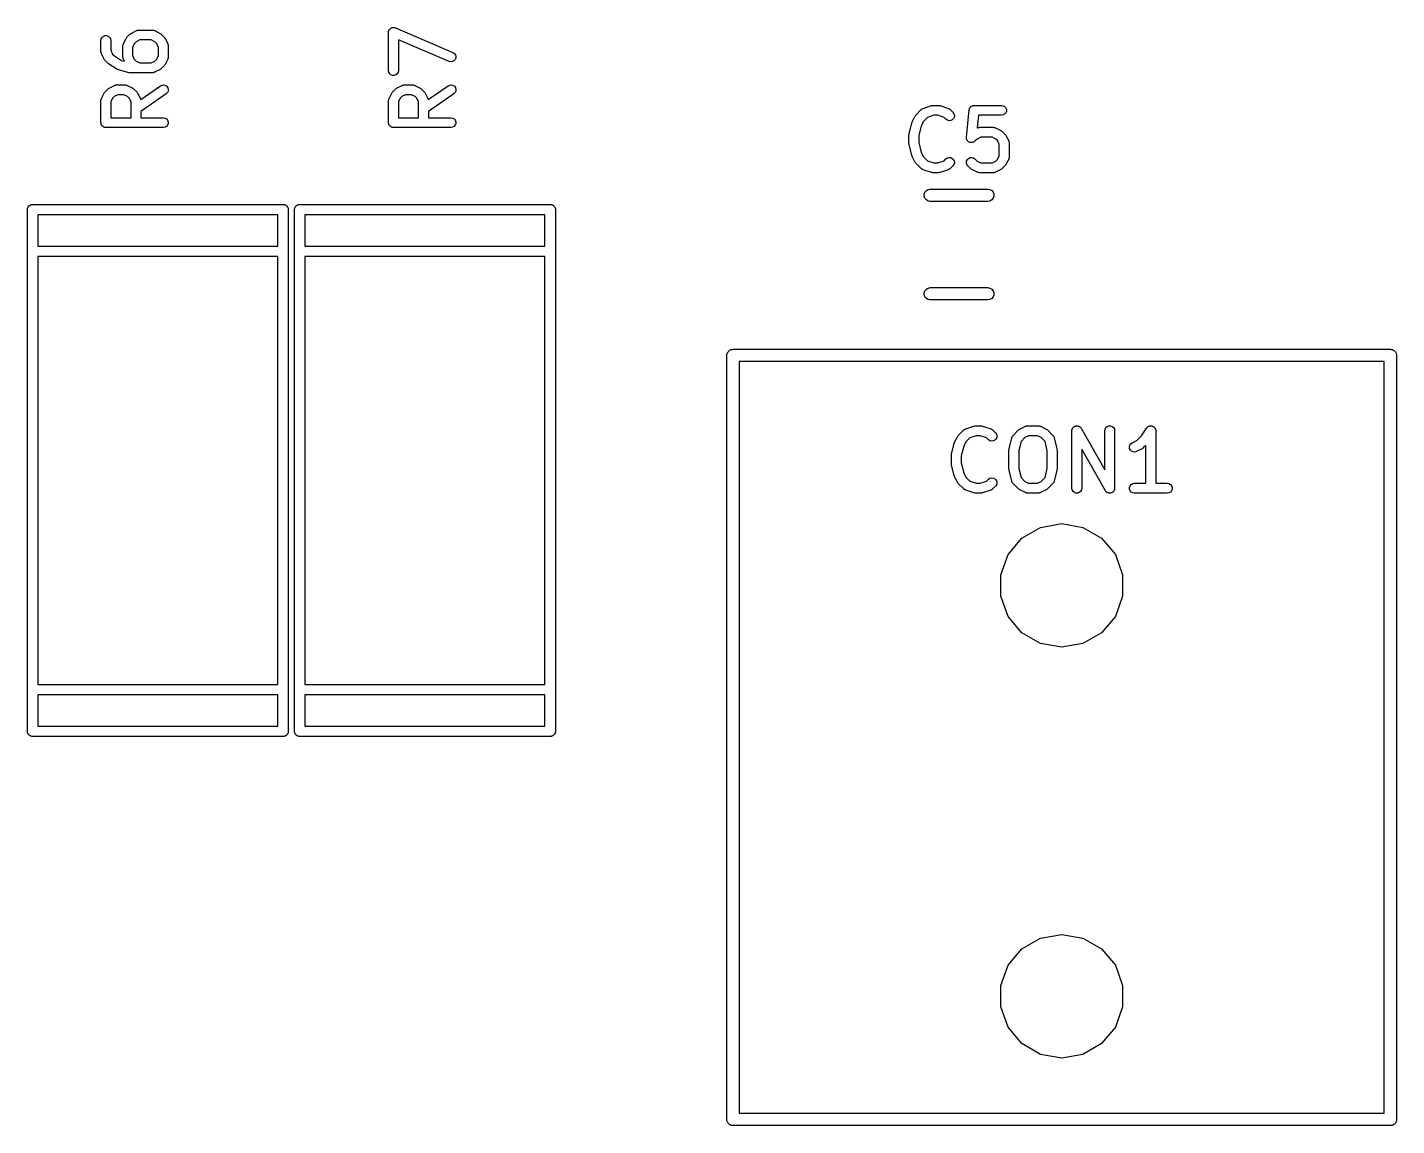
# Model space of a CAD drawing. Extents: x 110.2 to 157.8, y -100.3 to -70.3.
# Drawn here: x 110.16 to 126.83, y -100.22 to -86.86 of the extents above; entities that cross this region are included whole.
import ezdxf

# ---------------------------------------------------------------- set-up
doc = ezdxf.new("R2010")
doc.units = 0
doc.header["$MEASUREMENT"] = 0
doc.layers.add('BLACK', color=7, linetype='CONTINUOUS')

msp = doc.modelspace()

# ---------------------------------------------------------------- linework, layer by layer
at = {"layer": 'Black'}
for p, q in [((111.06, -86.9961), (111.071, -86.9781)), ((111.071, -86.9781), (111.087, -86.9647)), ((111.087, -86.9647), (111.106, -86.9576)), ((111.106, -86.9576), (111.127, -86.9576)), ((111.127, -86.9576), (111.147, -86.9647)), ((111.147, -86.9647), (111.163, -86.9781)), ((111.163, -86.9781), (111.173, -86.9961)), ((111.369, -86.9821), (111.374, -86.9742)), ((111.374, -86.9742), (111.408, -86.9409)), ((111.408, -86.9409), (111.415, -86.9354)), ((111.415, -86.9354), (111.423, -86.9297)), ((111.423, -86.9297), (111.49, -86.8963)), ((111.49, -86.8963), (111.493, -86.8953)), ((111.493, -86.8953), (111.496, -86.8936)), ((111.496, -86.8936), (111.503, -86.8924)), ((111.503, -86.8924), (111.51, -86.8904)), ((111.51, -86.8904), (111.513, -86.8906)), ((111.513, -86.8906), (111.517, -86.89)), ((111.517, -86.89), (111.683, -86.89)), ((111.683, -86.89), (111.687, -86.8906)), ((111.687, -86.8906), (111.69, -86.8904)), ((111.69, -86.8904), (111.697, -86.8924)), ((111.697, -86.8924), (111.704, -86.8936)), ((111.704, -86.8936), (111.707, -86.8953)), ((111.707, -86.8953), (111.71, -86.8963)), ((111.71, -86.8963), (111.777, -86.9297)), ((111.777, -86.9297), (111.785, -86.9354)), ((111.785, -86.9354), (111.792, -86.9409)), ((111.792, -86.9409), (111.826, -86.9742)), ((111.826, -86.9742), (111.831, -86.9821)), ((114.557, -86.9167), (114.558, -86.9099)), ((114.557, -87.3833), (114.557, -86.9167)), ((114.558, -86.903), (114.56, -86.8997)), ((114.558, -86.9099), (114.558, -86.903)), ((114.56, -86.8961), (114.564, -86.8902)), ((114.56, -86.8997), (114.56, -86.8961)), ((114.564, -86.8902), (114.566, -86.8838)), ((114.566, -86.8838), (114.569, -86.8812)), ((114.569, -86.8812), (114.571, -86.8781)), ((114.571, -86.8781), (114.576, -86.8737)), ((114.576, -86.8737), (114.581, -86.8686)), ((114.581, -86.8686), (114.584, -86.867)), ((114.584, -86.867), (114.587, -86.8647)), ((114.587, -86.8647), (114.593, -86.8623)), ((114.593, -86.8623), (114.599, -86.8592)), ((114.599, -86.8592), (114.603, -86.8588)), ((114.603, -86.8588), (114.606, -86.8576)), ((114.606, -86.8576), (114.613, -86.8576)), ((114.613, -86.8576), (114.62, -86.8568)), ((114.62, -86.8568), (114.624, -86.8576)), ((114.624, -86.8576), (114.627, -86.8576)), ((114.627, -86.8576), (114.634, -86.8599)), ((114.634, -86.8599), (114.64, -86.8615)), ((114.64, -86.8615), (115.34, -87.1615)), ((111.057, -87.0167), (111.06, -86.9961)), ((111.057, -87.15), (111.057, -87.0167)), ((111.173, -86.9961), (111.177, -87.0167)), ((111.177, -87.0167), (111.177, -87.1358)), ((111.177, -87.1358), (111.199, -87.1811)), ((111.323, -87.0833), (111.324, -87.0799)), ((111.323, -87.2167), (111.323, -87.0833)), ((111.324, -87.0765), (111.326, -87.0697)), ((111.324, -87.0799), (111.324, -87.0765)), ((111.326, -87.0697), (111.327, -87.0628)), ((111.327, -87.0628), (111.329, -87.0598)), ((111.329, -87.0598), (111.33, -87.0565)), ((111.33, -87.0565), (111.363, -86.9898)), ((111.363, -86.9898), (111.369, -86.9821)), ((111.466, -87.0522), (111.443, -87.0975)), ((111.443, -87.0975), (111.443, -87.2025)), ((111.486, -87.0326), (111.466, -87.0522)), ((111.531, -87.01), (111.486, -87.0326)), ((111.669, -87.01), (111.531, -87.01)), ((111.714, -87.0326), (111.669, -87.01)), ((111.734, -87.0522), (111.714, -87.0326)), ((111.757, -87.0975), (111.734, -87.0522)), ((111.757, -87.2025), (111.757, -87.0975)), ((111.831, -86.9821), (111.837, -86.9898)), ((111.837, -86.9898), (111.87, -87.0565)), ((111.87, -87.0565), (111.871, -87.0598)), ((111.871, -87.0598), (111.873, -87.0628)), ((111.873, -87.0628), (111.874, -87.0697)), ((111.874, -87.0697), (111.876, -87.0765)), ((111.876, -87.0765), (111.876, -87.0799)), ((111.876, -87.0799), (111.877, -87.0833)), ((111.877, -87.0833), (111.877, -87.2167)), ((115.293, -87.2718), (114.677, -87.0077)), ((114.677, -87.0077), (114.677, -87.3833)), ((111.057, -87.1534), (111.057, -87.15)), ((111.057, -87.1569), (111.057, -87.1534)), ((111.059, -87.1636), (111.057, -87.1569)), ((111.06, -87.1705), (111.059, -87.1636)), ((111.062, -87.1735), (111.06, -87.1705)), ((111.063, -87.1768), (111.062, -87.1735)), ((111.096, -87.2435), (111.063, -87.1768)), ((111.102, -87.2512), (111.096, -87.2435)), ((111.108, -87.2591), (111.102, -87.2512)), ((111.141, -87.2924), (111.108, -87.2591)), ((111.146, -87.2958), (111.141, -87.2924)), ((111.15, -87.2999), (111.146, -87.2958)), ((111.25, -87.3666), (111.15, -87.2999)), ((111.199, -87.1811), (111.222, -87.2034)), ((111.222, -87.2034), (111.308, -87.261)), ((111.308, -87.261), (111.343, -87.2697)), ((111.324, -87.2201), (111.323, -87.2167)), ((111.324, -87.2235), (111.324, -87.2201)), ((111.326, -87.2303), (111.324, -87.2235)), ((111.327, -87.2372), (111.326, -87.2303)), ((111.329, -87.2402), (111.327, -87.2372)), ((111.33, -87.2435), (111.329, -87.2402)), ((111.343, -87.2697), (111.33, -87.2435)), ((111.443, -87.2025), (111.466, -87.2478)), ((111.466, -87.2478), (111.486, -87.2674)), ((111.486, -87.2674), (111.531, -87.29)), ((111.531, -87.29), (111.669, -87.29)), ((111.669, -87.29), (111.714, -87.2674)), ((111.714, -87.2674), (111.734, -87.2478)), ((111.734, -87.2478), (111.757, -87.2025)), ((111.837, -87.3102), (111.831, -87.3179)), ((111.87, -87.2435), (111.837, -87.3102)), ((111.871, -87.2402), (111.87, -87.2435)), ((111.873, -87.2372), (111.871, -87.2402)), ((111.874, -87.2303), (111.873, -87.2372)), ((111.876, -87.2235), (111.874, -87.2303)), ((111.877, -87.2167), (111.876, -87.2201)), ((111.876, -87.2201), (111.876, -87.2235)), ((115.313, -87.2766), (115.293, -87.2718)), ((115.334, -87.2741), (115.313, -87.2766)), ((115.353, -87.2647), (115.334, -87.2741)), ((115.34, -87.1615), (115.358, -87.1729)), ((115.367, -87.2495), (115.353, -87.2647)), ((115.358, -87.1729), (115.37, -87.1896)), ((115.375, -87.2304), (115.367, -87.2495)), ((115.37, -87.1896), (115.376, -87.2096)), ((115.376, -87.2096), (115.375, -87.2304)), ((111.26, -87.3707), (111.25, -87.3666)), ((111.269, -87.3749), (111.26, -87.3707)), ((111.402, -87.4082), (111.269, -87.3749)), ((111.409, -87.4087), (111.402, -87.4082)), ((111.417, -87.41), (111.409, -87.4087)), ((111.683, -87.41), (111.417, -87.41)), ((111.687, -87.4094), (111.683, -87.41)), ((111.69, -87.4096), (111.687, -87.4094)), ((111.697, -87.4076), (111.69, -87.4096)), ((111.704, -87.4064), (111.697, -87.4076)), ((111.707, -87.4047), (111.704, -87.4064)), ((111.71, -87.4037), (111.707, -87.4047)), ((111.777, -87.3703), (111.71, -87.4037)), ((111.785, -87.3646), (111.777, -87.3703)), ((111.792, -87.3591), (111.785, -87.3646)), ((111.826, -87.3258), (111.792, -87.3591)), ((111.831, -87.3179), (111.826, -87.3258)), ((114.56, -87.4039), (114.557, -87.3833)), ((114.571, -87.4219), (114.56, -87.4039)), ((114.587, -87.4353), (114.571, -87.4219)), ((114.606, -87.4424), (114.587, -87.4353)), ((114.627, -87.4424), (114.606, -87.4424)), ((114.647, -87.4353), (114.627, -87.4424)), ((114.663, -87.4219), (114.647, -87.4353)), ((114.673, -87.4039), (114.663, -87.4219)), ((114.677, -87.3833), (114.673, -87.4039)), ((111.102, -87.6488), (111.108, -87.6409)), ((111.108, -87.6409), (111.141, -87.6076)), ((111.141, -87.6076), (111.149, -87.6021)), ((111.149, -87.6021), (111.156, -87.5963)), ((111.156, -87.5963), (111.223, -87.563)), ((111.223, -87.563), (111.226, -87.562)), ((111.226, -87.562), (111.229, -87.5603)), ((111.229, -87.5603), (111.236, -87.5591)), ((111.236, -87.5591), (111.243, -87.5571)), ((111.243, -87.5571), (111.247, -87.5573)), ((111.247, -87.5573), (111.25, -87.5567)), ((111.25, -87.5567), (111.35, -87.5567)), ((111.35, -87.5567), (111.353, -87.5573)), ((111.353, -87.5573), (111.357, -87.5571)), ((111.357, -87.5571), (111.364, -87.5591)), ((111.364, -87.5591), (111.371, -87.5603)), ((111.371, -87.5603), (111.374, -87.562)), ((111.374, -87.562), (111.377, -87.563)), ((111.377, -87.563), (111.444, -87.5963)), ((111.444, -87.5963), (111.451, -87.6021)), ((111.451, -87.6021), (111.459, -87.6076)), ((111.459, -87.6076), (111.492, -87.6409)), ((111.492, -87.6409), (111.498, -87.6488)), ((111.541, -87.7364), (111.782, -87.5675)), ((111.782, -87.5675), (111.801, -87.5587)), ((111.801, -87.5587), (111.822, -87.5569)), ((111.822, -87.5569), (111.842, -87.5623)), ((111.842, -87.5623), (111.859, -87.5742)), ((111.859, -87.5742), (111.871, -87.5913)), ((111.875, -87.6322), (111.866, -87.6511)), ((111.871, -87.5913), (111.876, -87.6114)), ((111.876, -87.6114), (111.875, -87.6322)), ((114.602, -87.6488), (114.608, -87.6409)), ((114.608, -87.6409), (114.641, -87.6076)), ((114.641, -87.6076), (114.649, -87.6021)), ((114.649, -87.6021), (114.656, -87.5963)), ((114.656, -87.5963), (114.723, -87.563)), ((114.723, -87.563), (114.726, -87.562)), ((114.726, -87.562), (114.729, -87.5603)), ((114.729, -87.5603), (114.736, -87.5591)), ((114.736, -87.5591), (114.743, -87.5571)), ((114.743, -87.5571), (114.747, -87.5573)), ((114.747, -87.5573), (114.75, -87.5567)), ((114.75, -87.5567), (114.85, -87.5567)), ((114.85, -87.5567), (114.853, -87.5573)), ((114.853, -87.5573), (114.857, -87.5571)), ((114.857, -87.5571), (114.864, -87.5591)), ((114.864, -87.5591), (114.871, -87.5603)), ((114.871, -87.5603), (114.874, -87.562)), ((114.874, -87.562), (114.877, -87.563)), ((114.877, -87.563), (114.944, -87.5963)), ((114.944, -87.5963), (114.951, -87.6021)), ((114.951, -87.6021), (114.959, -87.6076)), ((114.959, -87.6076), (114.992, -87.6409)), ((114.992, -87.6409), (114.998, -87.6488)), ((115.041, -87.7364), (115.282, -87.5675)), ((115.282, -87.5675), (115.301, -87.5587)), ((115.301, -87.5587), (115.322, -87.5569)), ((115.322, -87.5569), (115.342, -87.5623)), ((115.342, -87.5623), (115.359, -87.5742)), ((115.359, -87.5742), (115.371, -87.5913)), ((115.375, -87.6322), (115.366, -87.6511)), ((115.371, -87.5913), (115.376, -87.6114)), ((115.376, -87.6114), (115.375, -87.6322)), ((111.057, -87.7431), (111.059, -87.7364)), ((111.057, -87.7466), (111.057, -87.7431)), ((111.057, -87.75), (111.057, -87.7466)), ((111.057, -88.0167), (111.057, -87.75)), ((111.059, -87.7364), (111.06, -87.7295)), ((111.06, -87.7295), (111.062, -87.7265)), ((111.062, -87.7265), (111.063, -87.7232)), ((111.063, -87.7232), (111.096, -87.6565)), ((111.096, -87.6565), (111.102, -87.6488)), ((111.199, -87.7189), (111.177, -87.7642)), ((111.177, -87.7642), (111.177, -87.9567)), ((111.219, -87.6993), (111.199, -87.7189)), ((111.264, -87.6767), (111.219, -87.6993)), ((111.336, -87.6767), (111.264, -87.6767)), ((111.381, -87.6993), (111.336, -87.6767)), ((111.401, -87.7189), (111.381, -87.6993)), ((111.423, -87.7642), (111.401, -87.7189)), ((111.423, -87.9567), (111.423, -87.7642)), ((111.498, -87.6488), (111.504, -87.6565)), ((111.504, -87.6565), (111.537, -87.7232)), ((111.537, -87.7232), (111.538, -87.7265)), ((111.538, -87.7265), (111.54, -87.7295)), ((111.54, -87.7295), (111.541, -87.7364)), ((111.541, -87.7364), (111.541, -87.7364)), ((111.851, -87.6658), (111.543, -87.8812)), ((111.866, -87.6511), (111.851, -87.6658)), ((114.557, -87.7431), (114.559, -87.7364)), ((114.557, -87.7466), (114.557, -87.7431)), ((114.557, -87.75), (114.557, -87.7466)), ((114.557, -88.0167), (114.557, -87.75)), ((114.559, -87.7364), (114.56, -87.7295)), ((114.56, -87.7295), (114.562, -87.7265)), ((114.562, -87.7265), (114.563, -87.7232)), ((114.563, -87.7232), (114.596, -87.6565)), ((114.596, -87.6565), (114.602, -87.6488)), ((114.699, -87.7189), (114.677, -87.7642)), ((114.677, -87.7642), (114.677, -87.9567)), ((114.719, -87.6993), (114.699, -87.7189)), ((114.764, -87.6767), (114.719, -87.6993)), ((114.836, -87.6767), (114.764, -87.6767)), ((114.881, -87.6993), (114.836, -87.6767)), ((114.901, -87.7189), (114.881, -87.6993)), ((114.923, -87.7642), (114.901, -87.7189)), ((114.923, -87.9567), (114.923, -87.7642)), ((114.998, -87.6488), (115.004, -87.6565)), ((115.004, -87.6565), (115.037, -87.7232)), ((115.037, -87.7232), (115.038, -87.7265)), ((115.038, -87.7265), (115.04, -87.7295)), ((115.04, -87.7295), (115.041, -87.7364)), ((115.041, -87.7364), (115.041, -87.7364)), ((115.351, -87.6658), (115.043, -87.8812)), ((115.366, -87.6511), (115.351, -87.6658)), ((121.064, -87.8431), (121.164, -87.8097)), ((121.164, -87.8097), (121.174, -87.8083)), ((121.174, -87.8083), (121.183, -87.8067)), ((121.183, -87.8067), (121.25, -87.8067)), ((121.25, -87.8067), (121.259, -87.8083)), ((121.259, -87.8083), (121.269, -87.8097)), ((121.269, -87.8097), (121.369, -87.8431)), ((121.652, -87.8166), (121.659, -87.812)), ((121.659, -87.812), (121.661, -87.8114)), ((121.661, -87.8114), (121.663, -87.8103)), ((121.663, -87.8103), (121.671, -87.8089)), ((121.671, -87.8089), (121.679, -87.8068)), ((121.679, -87.8068), (121.681, -87.8071)), ((121.681, -87.8071), (121.683, -87.8067)), ((121.683, -87.8067), (122.017, -87.8067)), ((122.017, -87.8067), (122.037, -87.8103)), ((122.037, -87.8103), (122.055, -87.8207)), ((111.177, -87.9567), (111.423, -87.9567)), ((111.543, -87.8812), (111.543, -87.9567)), ((111.543, -87.9567), (111.817, -87.9567)), ((111.817, -87.9567), (111.837, -87.9603)), ((111.837, -87.9603), (111.855, -87.9707)), ((111.855, -87.9707), (111.869, -87.9867)), ((114.677, -87.9567), (114.923, -87.9567)), ((115.043, -87.8812), (115.043, -87.9567)), ((115.043, -87.9567), (115.317, -87.9567)), ((115.317, -87.9567), (115.337, -87.9603)), ((115.337, -87.9603), (115.355, -87.9707)), ((115.355, -87.9707), (115.369, -87.9867)), ((120.93, -88.0065), (120.963, -87.9398)), ((120.963, -87.9398), (120.969, -87.9321)), ((120.969, -87.9321), (120.974, -87.9242)), ((120.974, -87.9242), (121.041, -87.8576)), ((121.041, -87.8576), (121.044, -87.8556)), ((121.044, -87.8556), (121.046, -87.853)), ((121.046, -87.853), (121.052, -87.8497)), ((121.052, -87.8497), (121.058, -87.8456)), ((121.058, -87.8456), (121.061, -87.8447)), ((121.061, -87.8447), (121.064, -87.8431)), ((121.116, -87.9524), (121.066, -88.0022)), ((121.193, -87.9267), (121.116, -87.9524)), ((121.24, -87.9267), (121.193, -87.9267)), ((121.318, -87.9524), (121.24, -87.9267)), ((121.341, -87.9758), (121.318, -87.9524)), ((121.358, -87.9877), (121.341, -87.9758)), ((121.369, -87.8431), (121.372, -87.8447)), ((121.372, -87.8447), (121.375, -87.8456)), ((121.375, -87.8456), (121.381, -87.8497)), ((121.381, -87.8497), (121.387, -87.853)), ((121.387, -87.853), (121.39, -87.8556)), ((121.39, -87.8556), (121.392, -87.8576)), ((121.392, -87.8576), (121.426, -87.8909)), ((121.432, -87.9677), (121.418, -87.9825)), ((121.426, -87.8909), (121.438, -87.908)), ((121.441, -87.9489), (121.432, -87.9677)), ((121.438, -87.908), (121.443, -87.9281)), ((121.443, -87.9281), (121.441, -87.9489)), ((121.59, -88.194), (121.624, -87.8607)), ((121.624, -87.8562), (121.627, -87.8485)), ((121.624, -87.8585), (121.624, -87.8562)), ((121.624, -87.8607), (121.624, -87.8585)), ((121.627, -87.8485), (121.629, -87.8406)), ((121.629, -87.8406), (121.631, -87.8388)), ((121.631, -87.8367), (121.637, -87.8304)), ((121.631, -87.8388), (121.631, -87.8367)), ((121.637, -87.8304), (121.641, -87.8237)), ((121.641, -87.8237), (121.643, -87.8224)), ((121.643, -87.8224), (121.645, -87.8207)), ((121.645, -87.8207), (121.652, -87.8166)), ((121.738, -87.9267), (121.722, -88.0801)), ((122.017, -87.9267), (121.738, -87.9267)), ((122.037, -87.923), (122.017, -87.9267)), ((122.055, -87.9126), (122.037, -87.923)), ((122.055, -87.8207), (122.069, -87.8367)), ((122.069, -87.8967), (122.055, -87.9126)), ((122.069, -87.8367), (122.076, -87.8562)), ((122.076, -87.8771), (122.069, -87.8967)), ((122.076, -87.8562), (122.076, -87.8771)), ((111.058, -88.0218), (111.057, -88.0167)), ((111.058, -88.0271), (111.058, -88.0218)), ((111.059, -88.032), (111.058, -88.0271)), ((111.06, -88.0372), (111.059, -88.032)), ((111.063, -88.0417), (111.06, -88.0372)), ((111.065, -88.0467), (111.063, -88.0417)), ((111.068, -88.0507), (111.065, -88.0467)), ((111.071, -88.0552), (111.068, -88.0507)), ((111.075, -88.0586), (111.071, -88.0552)), ((111.078, -88.0626), (111.075, -88.0586)), ((111.083, -88.0653), (111.078, -88.0626)), ((111.087, -88.0686), (111.083, -88.0653)), ((111.092, -88.0704), (111.087, -88.0686)), ((111.096, -88.073), (111.092, -88.0704)), ((111.101, -88.074), (111.096, -88.073)), ((111.106, -88.0758), (111.101, -88.074)), ((111.111, -88.0758), (111.106, -88.0758)), ((111.117, -88.0767), (111.111, -88.0758)), ((111.817, -88.0767), (111.117, -88.0767)), ((111.837, -88.073), (111.817, -88.0767)), ((111.855, -88.0626), (111.837, -88.073)), ((111.869, -88.0467), (111.855, -88.0626)), ((111.869, -87.9867), (111.876, -88.0062)), ((111.876, -88.0271), (111.869, -88.0467)), ((111.876, -88.0062), (111.876, -88.0271)), ((114.558, -88.0218), (114.557, -88.0167)), ((114.558, -88.0271), (114.558, -88.0218)), ((114.559, -88.032), (114.558, -88.0271)), ((114.56, -88.0372), (114.559, -88.032)), ((114.563, -88.0417), (114.56, -88.0372)), ((114.565, -88.0467), (114.563, -88.0417)), ((114.568, -88.0507), (114.565, -88.0467)), ((114.571, -88.0552), (114.568, -88.0507)), ((114.575, -88.0586), (114.571, -88.0552)), ((114.578, -88.0626), (114.575, -88.0586)), ((114.583, -88.0653), (114.578, -88.0626)), ((114.587, -88.0686), (114.583, -88.0653)), ((114.592, -88.0704), (114.587, -88.0686)), ((114.596, -88.073), (114.592, -88.0704)), ((114.601, -88.074), (114.596, -88.073)), ((114.606, -88.0758), (114.601, -88.074)), ((114.611, -88.0758), (114.606, -88.0758)), ((114.617, -88.0767), (114.611, -88.0758)), ((115.317, -88.0767), (114.617, -88.0767)), ((115.337, -88.073), (115.317, -88.0767)), ((115.355, -88.0626), (115.337, -88.073)), ((115.369, -88.0467), (115.355, -88.0626)), ((115.369, -87.9867), (115.376, -88.0062)), ((115.376, -88.0271), (115.369, -88.0467)), ((115.376, -88.0062), (115.376, -88.0271)), ((120.892, -88.1521), (120.925, -88.0188)), ((120.925, -88.0188), (120.928, -88.0128)), ((120.928, -88.0128), (120.93, -88.0065)), ((121.04, -88.0543), (121.01, -88.1741)), ((121.066, -88.0022), (121.04, -88.0543)), ((121.378, -87.9931), (121.358, -87.9877)), ((121.399, -87.9913), (121.378, -87.9931)), ((121.418, -87.9825), (121.399, -87.9913)), ((121.722, -88.0801), (121.723, -88.0797)), ((121.723, -88.0797), (121.726, -88.0787)), ((121.726, -88.0787), (121.729, -88.077)), ((121.729, -88.077), (121.736, -88.0757)), ((121.736, -88.0757), (121.743, -88.0737)), ((121.743, -88.0737), (121.747, -88.0739)), ((121.747, -88.0739), (121.75, -88.0733)), ((121.75, -88.0733), (121.917, -88.0733)), ((121.917, -88.0733), (121.92, -88.0739)), ((121.92, -88.0739), (121.924, -88.0737)), ((121.924, -88.0737), (121.93, -88.0757)), ((121.93, -88.0757), (121.937, -88.077)), ((121.937, -88.077), (121.94, -88.0787)), ((121.94, -88.0787), (121.944, -88.0797)), ((121.944, -88.0797), (122.01, -88.113)), ((122.01, -88.113), (122.018, -88.1187)), ((122.018, -88.1187), (122.026, -88.1242)), ((122.026, -88.1242), (122.059, -88.1576)), ((120.89, -88.1667), (120.891, -88.1594)), ((120.89, -88.2667), (120.89, -88.1667)), ((120.891, -88.2739), (120.89, -88.2667)), ((120.891, -88.1594), (120.892, -88.1521)), ((120.892, -88.2812), (120.891, -88.2739)), ((120.925, -88.4146), (120.892, -88.2812)), ((121.01, -88.1741), (121.01, -88.2593)), ((121.01, -88.2593), (121.04, -88.3791)), ((121.59, -88.1944), (121.59, -88.194)), ((121.59, -88.1948), (121.59, -88.1944)), ((121.591, -88.2048), (121.59, -88.1948)), ((121.592, -88.2148), (121.591, -88.2048)), ((121.592, -88.2152), (121.592, -88.2148)), ((121.592, -88.2155), (121.592, -88.2152)), ((121.596, -88.2246), (121.592, -88.2155)), ((121.6, -88.2338), (121.596, -88.2246)), ((121.601, -88.2341), (121.6, -88.2338)), ((121.601, -88.2344), (121.601, -88.2341)), ((121.608, -88.2414), (121.601, -88.2344)), ((121.615, -88.2487), (121.608, -88.2414)), ((121.615, -88.2489), (121.615, -88.2487)), ((121.616, -88.2491), (121.615, -88.2489)), ((121.625, -88.2534), (121.616, -88.2491)), ((121.634, -88.2578), (121.625, -88.2534)), ((121.634, -88.258), (121.634, -88.2578)), ((121.634, -88.2578), (121.634, -88.2578)), ((121.645, -88.2588), (121.634, -88.258)), ((121.654, -88.2598), (121.645, -88.2588)), ((121.655, -88.2597), (121.654, -88.2598)), ((121.665, -88.2572), (121.655, -88.2598)), ((121.655, -88.2598), (121.655, -88.2597)), ((121.675, -88.2547), (121.665, -88.2572)), ((121.684, -88.2486), (121.675, -88.2544)), ((121.675, -88.2544), (121.675, -88.2545)), ((121.675, -88.2545), (121.675, -88.2547)), ((121.692, -88.2429), (121.684, -88.2486)), ((121.719, -88.216), (121.692, -88.2424)), ((121.692, -88.2424), (121.692, -88.2426)), ((121.692, -88.2426), (121.692, -88.2429)), ((121.764, -88.1933), (121.719, -88.216)), ((121.903, -88.1933), (121.764, -88.1933)), ((121.948, -88.216), (121.903, -88.1933)), ((121.967, -88.2355), (121.948, -88.216)), ((121.99, -88.2808), (121.967, -88.2355)), ((121.99, -88.4192), (121.99, -88.2808)), ((122.059, -88.1576), (122.065, -88.1654)), ((122.065, -88.1654), (122.07, -88.1732)), ((122.07, -88.1732), (122.104, -88.2398)), ((122.104, -88.2398), (122.105, -88.2431)), ((122.105, -88.2431), (122.106, -88.2461)), ((122.106, -88.2461), (122.108, -88.2531)), ((122.108, -88.2531), (122.11, -88.2598)), ((122.11, -88.2598), (122.109, -88.2633)), ((122.109, -88.2633), (122.11, -88.2667)), ((122.11, -88.2667), (122.11, -88.4333)), ((120.928, -88.4205), (120.925, -88.4146)), ((120.93, -88.4268), (120.928, -88.4205)), ((120.963, -88.4935), (120.93, -88.4268)), ((121.04, -88.3791), (121.066, -88.4311)), ((121.066, -88.4311), (121.116, -88.4809)), ((121.318, -88.4809), (121.341, -88.4576)), ((121.341, -88.4576), (121.358, -88.4456)), ((121.358, -88.4456), (121.378, -88.4402)), ((121.378, -88.4402), (121.399, -88.442)), ((121.399, -88.442), (121.418, -88.4509)), ((121.418, -88.4509), (121.432, -88.4656)), ((121.432, -88.4656), (121.441, -88.4845)), ((121.592, -88.4845), (121.601, -88.4656)), ((121.601, -88.4656), (121.616, -88.4509)), ((121.616, -88.4509), (121.634, -88.442)), ((121.634, -88.442), (121.655, -88.4402)), ((121.655, -88.4402), (121.675, -88.4456)), ((121.675, -88.4456), (121.692, -88.4576)), ((121.692, -88.4576), (121.719, -88.484)), ((121.948, -88.484), (121.967, -88.4645)), ((121.967, -88.4645), (121.99, -88.4192)), ((122.104, -88.4602), (122.07, -88.5268)), ((122.105, -88.4569), (122.104, -88.4602)), ((122.106, -88.4539), (122.105, -88.4569)), ((122.108, -88.4469), (122.106, -88.4539)), ((122.11, -88.4402), (122.108, -88.4469)), ((122.11, -88.4333), (122.109, -88.4367)), ((122.109, -88.4367), (122.11, -88.4402)), ((120.969, -88.5012), (120.963, -88.4935)), ((120.974, -88.5091), (120.969, -88.5012)), ((121.041, -88.5758), (120.974, -88.5091)), ((121.044, -88.5777), (121.041, -88.5758)), ((121.046, -88.5803), (121.044, -88.5777)), ((121.052, -88.5837), (121.046, -88.5803)), ((121.058, -88.5877), (121.052, -88.5837)), ((121.061, -88.5886), (121.058, -88.5877)), ((121.064, -88.5903), (121.061, -88.5886)), ((121.164, -88.6236), (121.064, -88.5903)), ((121.116, -88.4809), (121.193, -88.5067)), ((121.174, -88.625), (121.164, -88.6236)), ((121.183, -88.6267), (121.174, -88.625)), ((121.25, -88.6267), (121.183, -88.6267)), ((121.193, -88.5067), (121.24, -88.5067)), ((121.24, -88.5067), (121.318, -88.4809)), ((121.259, -88.625), (121.25, -88.6267)), ((121.269, -88.6236), (121.259, -88.625)), ((121.369, -88.5903), (121.269, -88.6236)), ((121.372, -88.5886), (121.369, -88.5903)), ((121.375, -88.5877), (121.372, -88.5886)), ((121.381, -88.5837), (121.375, -88.5877)), ((121.387, -88.5803), (121.381, -88.5837)), ((121.39, -88.5777), (121.387, -88.5803)), ((121.392, -88.5758), (121.39, -88.5777)), ((121.426, -88.5424), (121.392, -88.5758)), ((121.438, -88.5254), (121.426, -88.5424)), ((121.443, -88.5052), (121.438, -88.5254)), ((121.441, -88.4845), (121.443, -88.5052)), ((121.59, -88.5052), (121.592, -88.4845)), ((121.596, -88.5254), (121.59, -88.5052)), ((121.608, -88.5424), (121.596, -88.5254)), ((121.641, -88.5758), (121.608, -88.5424)), ((121.649, -88.5813), (121.641, -88.5758)), ((121.657, -88.587), (121.649, -88.5813)), ((121.723, -88.6203), (121.657, -88.587)), ((121.719, -88.484), (121.764, -88.5067)), ((121.726, -88.6213), (121.723, -88.6203)), ((121.729, -88.623), (121.726, -88.6213)), ((121.736, -88.6243), (121.729, -88.623)), ((121.743, -88.6263), (121.736, -88.6243)), ((121.747, -88.6261), (121.743, -88.6263)), ((121.75, -88.6267), (121.747, -88.6261)), ((121.917, -88.6267), (121.75, -88.6267)), ((121.764, -88.5067), (121.903, -88.5067)), ((121.903, -88.5067), (121.948, -88.484)), ((121.92, -88.6261), (121.917, -88.6267)), ((121.924, -88.6263), (121.92, -88.6261)), ((121.93, -88.6243), (121.924, -88.6263)), ((121.937, -88.623), (121.93, -88.6243)), ((121.94, -88.6213), (121.937, -88.623)), ((121.944, -88.6203), (121.94, -88.6213)), ((122.01, -88.587), (121.944, -88.6203)), ((122.018, -88.5813), (122.01, -88.587)), ((122.026, -88.5758), (122.018, -88.5813)), ((122.059, -88.5424), (122.026, -88.5758)), ((122.065, -88.5346), (122.059, -88.5424)), ((122.07, -88.5268), (122.065, -88.5346)), ((121.076, -88.887), (121.085, -88.8625)), ((121.076, -88.913), (121.076, -88.887)), ((121.085, -88.9375), (121.076, -88.913)), ((121.085, -88.8625), (121.102, -88.8425)), ((121.102, -88.9575), (121.085, -88.9375)), ((121.102, -88.8425), (121.124, -88.8295)), ((121.124, -88.9705), (121.102, -88.9575)), ((121.124, -88.8295), (121.15, -88.825)), ((121.15, -88.975), (121.124, -88.9705)), ((121.15, -88.825), (121.85, -88.825)), ((121.85, -88.975), (121.15, -88.975)), ((121.85, -88.825), (121.876, -88.8295)), ((121.876, -88.9705), (121.85, -88.975)), ((121.876, -88.8295), (121.898, -88.8425)), ((121.898, -88.9575), (121.876, -88.9705)), ((121.898, -88.8425), (121.915, -88.8625)), ((121.915, -88.9375), (121.898, -88.9575)), ((121.915, -88.8625), (121.924, -88.887)), ((121.924, -88.913), (121.915, -88.9375)), ((121.924, -88.887), (121.924, -88.913)), ((110.162, -89.075), (110.163, -89.0695)), ((110.162, -95.425), (110.162, -89.075)), ((110.163, -89.064), (110.165, -89.0588)), ((110.163, -89.0695), (110.163, -89.064)), ((110.165, -89.0588), (110.166, -89.0533)), ((110.166, -89.0533), (110.169, -89.0485)), ((110.169, -89.0485), (110.171, -89.0433)), ((110.171, -89.0433), (110.175, -89.039)), ((110.175, -89.039), (110.177, -89.0342)), ((110.177, -89.0342), (110.182, -89.0306)), ((110.182, -89.0306), (110.185, -89.0264)), ((110.185, -89.0264), (110.19, -89.0236)), ((110.19, -89.0236), (110.194, -89.02)), ((110.194, -89.02), (110.199, -89.0181)), ((110.199, -89.0181), (110.204, -89.0153)), ((110.204, -89.0153), (110.21, -89.0144)), ((110.21, -89.0144), (110.215, -89.0125)), ((110.215, -89.0125), (110.221, -89.0125)), ((110.221, -89.0125), (110.226, -89.0115)), ((110.226, -89.0115), (113.274, -89.0115)), ((110.289, -89.1385), (110.289, -89.5195)), ((113.21, -89.1385), (110.289, -89.1385)), ((113.21, -89.5195), (113.21, -89.1385)), ((113.274, -89.0115), (113.279, -89.0125)), ((113.279, -89.0125), (113.285, -89.0125)), ((113.285, -89.0125), (113.29, -89.0144)), ((113.29, -89.0144), (113.296, -89.0153)), ((113.296, -89.0153), (113.301, -89.0181)), ((113.301, -89.0181), (113.306, -89.02)), ((113.306, -89.02), (113.31, -89.0236)), ((113.31, -89.0236), (113.315, -89.0264)), ((113.315, -89.0264), (113.318, -89.0306)), ((113.318, -89.0306), (113.323, -89.0342)), ((113.323, -89.0342), (113.325, -89.039)), ((113.325, -89.039), (113.329, -89.0433)), ((113.329, -89.0433), (113.331, -89.0485)), ((113.331, -89.0485), (113.334, -89.0533)), ((113.334, -89.0533), (113.335, -89.0588)), ((113.335, -89.0588), (113.337, -89.064)), ((113.337, -89.064), (113.337, -89.0695)), ((113.337, -89.0695), (113.337, -89.075)), ((113.337, -89.075), (113.337, -95.425)), ((113.412, -89.075), (113.413, -89.0695)), ((113.412, -95.425), (113.412, -89.075)), ((113.413, -89.064), (113.415, -89.0588)), ((113.413, -89.0695), (113.413, -89.064)), ((113.415, -89.0588), (113.416, -89.0533)), ((113.416, -89.0533), (113.419, -89.0485)), ((113.419, -89.0485), (113.421, -89.0433)), ((113.421, -89.0433), (113.425, -89.039)), ((113.425, -89.039), (113.427, -89.0342)), ((113.427, -89.0342), (113.432, -89.0306)), ((113.432, -89.0306), (113.435, -89.0264)), ((113.435, -89.0264), (113.44, -89.0236)), ((113.44, -89.0236), (113.444, -89.02)), ((113.444, -89.02), (113.449, -89.0181)), ((113.449, -89.0181), (113.454, -89.0153)), ((113.454, -89.0153), (113.46, -89.0144)), ((113.46, -89.0144), (113.465, -89.0125)), ((113.465, -89.0125), (113.471, -89.0125)), ((113.471, -89.0125), (113.476, -89.0115)), ((113.476, -89.0115), (116.524, -89.0115)), ((113.539, -89.1385), (113.539, -89.5195)), ((116.46, -89.1385), (113.539, -89.1385)), ((116.46, -89.5195), (116.46, -89.1385)), ((116.524, -89.0115), (116.529, -89.0125)), ((116.529, -89.0125), (116.535, -89.0125)), ((116.535, -89.0125), (116.54, -89.0144)), ((116.54, -89.0144), (116.546, -89.0153)), ((116.546, -89.0153), (116.551, -89.0181)), ((116.551, -89.0181), (116.556, -89.02)), ((116.556, -89.02), (116.56, -89.0236)), ((116.56, -89.0236), (116.565, -89.0264)), ((116.565, -89.0264), (116.568, -89.0306)), ((116.568, -89.0306), (116.573, -89.0342)), ((116.573, -89.0342), (116.575, -89.039)), ((116.575, -89.039), (116.579, -89.0433)), ((116.579, -89.0433), (116.581, -89.0485)), ((116.581, -89.0485), (116.584, -89.0533)), ((116.584, -89.0533), (116.585, -89.0588)), ((116.585, -89.0588), (116.587, -89.064)), ((116.587, -89.064), (116.587, -89.0695)), ((116.587, -89.0695), (116.587, -89.075)), ((116.587, -89.075), (116.587, -95.425)), ((110.289, -89.5195), (113.21, -89.5195)), ((110.289, -89.6465), (110.289, -94.8535)), ((113.21, -89.6465), (110.289, -89.6465)), ((113.21, -94.8535), (113.21, -89.6465)), ((113.539, -89.5195), (116.46, -89.5195)), ((113.539, -89.6465), (113.539, -94.8535)), ((116.46, -89.6465), (113.539, -89.6465)), ((116.46, -94.8535), (116.46, -89.6465)), ((121.076, -90.087), (121.085, -90.0625)), ((121.076, -90.113), (121.076, -90.087)), ((121.085, -90.1375), (121.076, -90.113)), ((121.085, -90.0625), (121.102, -90.0425)), ((121.102, -90.1575), (121.085, -90.1375)), ((121.102, -90.0425), (121.124, -90.0295)), ((121.124, -90.0295), (121.15, -90.025)), ((121.15, -90.025), (121.85, -90.025)), ((121.85, -90.025), (121.876, -90.0295)), ((121.876, -90.0295), (121.898, -90.0425)), ((121.898, -90.0425), (121.915, -90.0625)), ((121.915, -90.1375), (121.898, -90.1575)), ((121.915, -90.0625), (121.924, -90.087)), ((121.924, -90.113), (121.915, -90.1375)), ((121.924, -90.087), (121.924, -90.113)), ((121.124, -90.1705), (121.102, -90.1575)), ((121.15, -90.175), (121.124, -90.1705)), ((121.85, -90.175), (121.15, -90.175)), ((121.876, -90.1705), (121.85, -90.175)), ((121.898, -90.1575), (121.876, -90.1705)), ((118.683, -90.8187), (118.685, -90.8125)), ((118.685, -90.8125), (118.689, -90.8075)), ((118.689, -90.8075), (118.693, -90.8018)), ((118.693, -90.8018), (118.698, -90.7976)), ((118.698, -90.7976), (118.702, -90.7925)), ((118.702, -90.7925), (118.707, -90.7893)), ((118.707, -90.7893), (118.712, -90.785)), ((118.712, -90.785), (118.719, -90.7828)), ((118.719, -90.7828), (118.724, -90.7795)), ((118.724, -90.7795), (118.731, -90.7784)), ((118.731, -90.7784), (118.737, -90.7761)), ((118.737, -90.7761), (118.744, -90.7761)), ((118.744, -90.7761), (118.75, -90.775)), ((118.75, -90.775), (126.75, -90.775)), ((126.75, -90.775), (126.756, -90.7761)), ((126.756, -90.7761), (126.763, -90.7761)), ((126.763, -90.7761), (126.769, -90.7784)), ((126.769, -90.7784), (126.776, -90.7795)), ((126.776, -90.7795), (126.781, -90.7828)), ((126.781, -90.7828), (126.787, -90.785)), ((126.787, -90.785), (126.793, -90.7893)), ((126.793, -90.7893), (126.798, -90.7925)), ((126.798, -90.7925), (126.802, -90.7976)), ((126.802, -90.7976), (126.807, -90.8018)), ((126.807, -90.8018), (126.811, -90.8075)), ((126.811, -90.8075), (126.815, -90.8125)), ((126.815, -90.8125), (126.817, -90.8187)), ((118.675, -90.85), (118.676, -90.8435)), ((118.675, -100.15), (118.675, -90.85)), ((118.676, -90.837), (118.678, -90.8308)), ((118.676, -90.8435), (118.676, -90.837)), ((118.678, -90.8308), (118.68, -90.8243)), ((118.68, -90.8243), (118.683, -90.8187)), ((118.825, -90.925), (118.825, -100.075)), ((126.675, -90.925), (118.825, -90.925)), ((126.675, -100.075), (126.675, -90.925)), ((126.817, -90.8187), (126.82, -90.8243)), ((126.82, -90.8243), (126.822, -90.8308)), ((126.822, -90.8308), (126.824, -90.837)), ((126.824, -90.837), (126.824, -90.8435)), ((126.824, -90.8435), (126.825, -90.85)), ((126.825, -90.85), (126.825, -100.15)), ((121.491, -91.8242), (121.558, -91.7576)), ((121.558, -91.7576), (121.56, -91.7556)), ((121.56, -91.7556), (121.563, -91.753)), ((121.563, -91.753), (121.569, -91.7497)), ((121.569, -91.7497), (121.575, -91.7456)), ((121.575, -91.7456), (121.578, -91.7447)), ((121.578, -91.7447), (121.581, -91.7431)), ((121.581, -91.7431), (121.681, -91.7097)), ((121.681, -91.7097), (121.691, -91.7083)), ((121.691, -91.7083), (121.7, -91.7067)), ((121.7, -91.7067), (121.767, -91.7067)), ((121.767, -91.7067), (121.776, -91.7083)), ((121.776, -91.7083), (121.786, -91.7097)), ((121.786, -91.7097), (121.886, -91.7431)), ((121.886, -91.7431), (121.889, -91.7447)), ((121.889, -91.7447), (121.892, -91.7456)), ((121.892, -91.7456), (121.898, -91.7497)), ((121.898, -91.7497), (121.904, -91.753)), ((121.904, -91.753), (121.906, -91.7556)), ((121.906, -91.7556), (121.909, -91.7576)), ((121.909, -91.7576), (121.942, -91.7909)), ((121.942, -91.7909), (121.954, -91.808)), ((121.954, -91.808), (121.96, -91.8281)), ((122.158, -91.8242), (122.224, -91.7576)), ((122.224, -91.7576), (122.232, -91.7521)), ((122.232, -91.7521), (122.24, -91.7463)), ((122.24, -91.7463), (122.307, -91.713)), ((122.307, -91.713), (122.31, -91.712)), ((122.31, -91.712), (122.313, -91.7103)), ((122.313, -91.7103), (122.32, -91.7091)), ((122.32, -91.7091), (122.326, -91.7071)), ((122.326, -91.7071), (122.33, -91.7073)), ((122.33, -91.7073), (122.333, -91.7067)), ((122.333, -91.7067), (122.467, -91.7067)), ((122.467, -91.7067), (122.47, -91.7073)), ((122.47, -91.7073), (122.474, -91.7071)), ((122.474, -91.7071), (122.48, -91.7091)), ((122.48, -91.7091), (122.487, -91.7103)), ((122.487, -91.7103), (122.49, -91.712)), ((122.49, -91.712), (122.493, -91.713)), ((122.493, -91.713), (122.56, -91.7463)), ((122.56, -91.7463), (122.568, -91.7521)), ((122.568, -91.7521), (122.576, -91.7576)), ((122.576, -91.7576), (122.642, -91.8242)), ((122.873, -91.7667), (122.874, -91.7614)), ((122.873, -92.4667), (122.873, -91.7667)), ((122.874, -91.756), (122.876, -91.7512)), ((122.874, -91.7614), (122.874, -91.756)), ((122.876, -91.7512), (122.877, -91.7461)), ((122.877, -91.7461), (122.88, -91.7415)), ((122.88, -91.7415), (122.882, -91.7364)), ((122.882, -91.7364), (122.885, -91.7325)), ((122.885, -91.7325), (122.887, -91.7281)), ((122.887, -91.7281), (122.891, -91.7246)), ((122.891, -91.7246), (122.895, -91.7205)), ((122.895, -91.7205), (122.899, -91.718)), ((122.899, -91.718), (122.903, -91.7147)), ((122.903, -91.7147), (122.908, -91.7129)), ((122.908, -91.7129), (122.913, -91.7102)), ((122.913, -91.7102), (122.918, -91.7093)), ((122.918, -91.7093), (122.923, -91.7076)), ((122.923, -91.7076), (122.928, -91.7076)), ((122.928, -91.7076), (122.934, -91.7067)), ((122.934, -91.7067), (122.939, -91.7076)), ((122.939, -91.7076), (122.944, -91.7076)), ((122.944, -91.7076), (122.949, -91.7094)), ((122.949, -91.7094), (122.954, -91.7104)), ((122.954, -91.7104), (122.959, -91.713)), ((122.959, -91.713), (122.963, -91.7147)), ((122.963, -91.7147), (122.967, -91.7182)), ((122.967, -91.7182), (122.972, -91.7209)), ((122.972, -91.7209), (122.975, -91.7248)), ((122.975, -91.7248), (122.979, -91.7281)), ((122.979, -91.7281), (122.982, -91.7328)), ((122.982, -91.7328), (122.985, -91.7369)), ((122.985, -91.7369), (123.273, -92.2407)), ((123.273, -91.7667), (123.277, -91.7461)), ((123.273, -92.2407), (123.273, -91.7667)), ((123.277, -91.7461), (123.287, -91.7281)), ((123.287, -91.7281), (123.303, -91.7147)), ((123.303, -91.7147), (123.323, -91.7076)), ((123.323, -91.7076), (123.344, -91.7076)), ((123.344, -91.7076), (123.363, -91.7147)), ((123.363, -91.7147), (123.379, -91.7281)), ((123.379, -91.7281), (123.39, -91.7461)), ((123.39, -91.7461), (123.393, -91.7667)), ((123.393, -91.7667), (123.393, -92.4667)), ((123.72, -91.8284), (123.783, -91.7334)), ((123.783, -91.7334), (123.786, -91.731)), ((123.786, -91.731), (123.787, -91.7281)), ((123.787, -91.7281), (123.793, -91.7235)), ((123.793, -91.7235), (123.798, -91.7183)), ((123.798, -91.7183), (123.801, -91.7168)), ((123.801, -91.7168), (123.803, -91.7147)), ((123.803, -91.7147), (123.81, -91.7123)), ((123.81, -91.7123), (123.816, -91.7091)), ((123.816, -91.7091), (123.82, -91.7087)), ((123.82, -91.7087), (123.823, -91.7076)), ((123.823, -91.7076), (123.83, -91.7076)), ((123.83, -91.7076), (123.837, -91.7068)), ((123.837, -91.7068), (123.84, -91.7076)), ((123.84, -91.7076), (123.844, -91.7076)), ((123.844, -91.7076), (123.85, -91.71)), ((123.85, -91.71), (123.857, -91.7117)), ((123.857, -91.7117), (123.86, -91.7136)), ((123.86, -91.7136), (123.863, -91.7147)), ((123.863, -91.7147), (123.869, -91.7193)), ((123.869, -91.7193), (123.875, -91.7233)), ((123.875, -91.7233), (123.877, -91.726)), ((123.877, -91.726), (123.879, -91.7281)), ((123.879, -91.7281), (123.883, -91.7343)), ((123.883, -91.7343), (123.887, -91.7401)), ((123.887, -91.7401), (123.888, -91.7433)), ((123.888, -91.7433), (123.89, -91.7461)), ((123.89, -91.7461), (123.891, -91.7532)), ((123.891, -91.7532), (123.893, -91.7601)), ((123.893, -91.7601), (123.893, -91.7634)), ((123.893, -91.7634), (123.893, -91.7667)), ((123.893, -91.7667), (123.893, -92.4067)), ((121.408, -92.0521), (121.442, -91.9188)), ((121.442, -91.9188), (121.444, -91.9128)), ((121.444, -91.9128), (121.446, -91.9065)), ((121.446, -91.9065), (121.48, -91.8398)), ((121.48, -91.8398), (121.485, -91.8321)), ((121.485, -91.8321), (121.491, -91.8242)), ((121.557, -91.9543), (121.527, -92.0741)), ((121.583, -91.9022), (121.557, -91.9543)), ((121.632, -91.8524), (121.583, -91.9022)), ((121.71, -91.8267), (121.632, -91.8524)), ((121.757, -91.8267), (121.71, -91.8267)), ((121.834, -91.8524), (121.757, -91.8267)), ((121.858, -91.8758), (121.834, -91.8524)), ((121.875, -91.8877), (121.858, -91.8758)), ((121.895, -91.8931), (121.875, -91.8877)), ((121.916, -91.8913), (121.895, -91.8931)), ((121.934, -91.8825), (121.916, -91.8913)), ((121.949, -91.8677), (121.934, -91.8825)), ((121.958, -91.8489), (121.949, -91.8677)), ((121.96, -91.8281), (121.958, -91.8489)), ((122.108, -91.9854), (122.142, -91.8521)), ((122.142, -91.8521), (122.144, -91.8469)), ((122.144, -91.8469), (122.146, -91.8413)), ((122.146, -91.8413), (122.148, -91.8374)), ((122.148, -91.8374), (122.15, -91.8331)), ((122.15, -91.8331), (122.154, -91.829)), ((122.154, -91.829), (122.158, -91.8242)), ((122.254, -91.8973), (122.227, -92.0074)), ((122.302, -91.8493), (122.254, -91.8973)), ((122.347, -91.8267), (122.302, -91.8493)), ((122.453, -91.8267), (122.347, -91.8267)), ((122.498, -91.8493), (122.453, -91.8267)), ((122.546, -91.8973), (122.498, -91.8493)), ((122.573, -92.0074), (122.546, -91.8973)), ((122.642, -91.8242), (122.646, -91.8289)), ((122.646, -91.8289), (122.65, -91.8331)), ((122.65, -91.8331), (122.652, -91.8374)), ((122.652, -91.8374), (122.654, -91.8413)), ((122.654, -91.8413), (122.656, -91.8469)), ((122.656, -91.8469), (122.658, -91.8521)), ((122.658, -91.8521), (122.692, -91.9854)), ((123.573, -91.9631), (123.578, -91.9428)), ((123.576, -91.9838), (123.573, -91.9631)), ((123.578, -91.9428), (123.59, -91.9254)), ((123.59, -91.9254), (123.606, -91.913)), ((123.606, -91.913), (123.664, -91.884)), ((123.664, -91.884), (123.72, -91.8284)), ((123.742, -91.9758), (123.735, -91.9813)), ((123.773, -91.9449), (123.742, -91.9758)), ((123.773, -92.4067), (123.773, -91.9449)), ((121.407, -92.0667), (121.408, -92.0594)), ((121.407, -92.1667), (121.407, -92.0667)), ((121.408, -92.0594), (121.408, -92.0521)), ((121.527, -92.0741), (121.527, -92.1593)), ((122.107, -92), (122.108, -91.9928)), ((122.107, -92.2333), (122.107, -92)), ((122.108, -91.9928), (122.108, -91.9854)), ((122.227, -92.0074), (122.227, -92.2259)), ((122.573, -92.2259), (122.573, -92.0074)), ((122.692, -91.9854), (122.692, -91.9928)), ((122.692, -91.9928), (122.693, -92)), ((122.693, -92), (122.693, -92.2333)), ((123.281, -92.4964), (122.993, -91.9926)), ((122.993, -91.9926), (122.993, -92.4667)), ((123.585, -92.0024), (123.576, -91.9838)), ((123.6, -92.0167), (123.585, -92.0024)), ((123.619, -92.025), (123.6, -92.0167)), ((123.64, -92.0263), (123.619, -92.025)), ((123.66, -92.0203), (123.64, -92.0263)), ((123.727, -91.987), (123.66, -92.0203)), ((123.735, -91.9813), (123.727, -91.987)), ((121.408, -92.1739), (121.407, -92.1667)), ((121.408, -92.1812), (121.408, -92.1739)), ((121.442, -92.3146), (121.408, -92.1812)), ((121.527, -92.1593), (121.557, -92.2791)), ((121.557, -92.2791), (121.583, -92.3311)), ((122.108, -92.2406), (122.107, -92.2333)), ((122.108, -92.2479), (122.108, -92.2406)), ((122.142, -92.3812), (122.108, -92.2479)), ((122.227, -92.2259), (122.254, -92.336)), ((122.546, -92.336), (122.573, -92.2259)), ((122.692, -92.2479), (122.658, -92.3812)), ((122.693, -92.2333), (122.692, -92.2406)), ((122.692, -92.2406), (122.692, -92.2479)), ((121.444, -92.3205), (121.442, -92.3146)), ((121.446, -92.3268), (121.444, -92.3205)), ((121.48, -92.3935), (121.446, -92.3268)), ((121.485, -92.4012), (121.48, -92.3935)), ((121.491, -92.4091), (121.485, -92.4012)), ((121.558, -92.4758), (121.491, -92.4091)), ((121.56, -92.4777), (121.558, -92.4758)), ((121.563, -92.4803), (121.56, -92.4777)), ((121.583, -92.3311), (121.632, -92.3809)), ((121.632, -92.3809), (121.71, -92.4067)), ((121.71, -92.4067), (121.757, -92.4067)), ((121.757, -92.4067), (121.834, -92.3809)), ((121.834, -92.3809), (121.858, -92.3576)), ((121.858, -92.3576), (121.875, -92.3456)), ((121.875, -92.3456), (121.895, -92.3402)), ((121.895, -92.3402), (121.916, -92.342)), ((121.906, -92.4777), (121.904, -92.4803)), ((121.909, -92.4758), (121.906, -92.4777)), ((121.942, -92.4424), (121.909, -92.4758)), ((121.916, -92.342), (121.934, -92.3509)), ((121.934, -92.3509), (121.949, -92.3656)), ((121.954, -92.4254), (121.942, -92.4424)), ((121.949, -92.3656), (121.958, -92.3845)), ((121.96, -92.4052), (121.954, -92.4254)), ((121.958, -92.3845), (121.96, -92.4052)), ((122.144, -92.3865), (122.142, -92.3812)), ((122.146, -92.392), (122.144, -92.3865)), ((122.148, -92.3959), (122.146, -92.392)), ((122.15, -92.4002), (122.148, -92.3959)), ((122.154, -92.4044), (122.15, -92.4002)), ((122.158, -92.4091), (122.154, -92.4044)), ((122.224, -92.4758), (122.158, -92.4091)), ((122.232, -92.4813), (122.224, -92.4758)), ((122.254, -92.336), (122.302, -92.384)), ((122.302, -92.384), (122.347, -92.4067)), ((122.347, -92.4067), (122.453, -92.4067)), ((122.453, -92.4067), (122.498, -92.384)), ((122.498, -92.384), (122.546, -92.336)), ((122.576, -92.4758), (122.568, -92.4813)), ((122.642, -92.4091), (122.576, -92.4758)), ((122.646, -92.4044), (122.642, -92.4091)), ((122.65, -92.4002), (122.646, -92.4044)), ((122.652, -92.3959), (122.65, -92.4002)), ((122.654, -92.392), (122.652, -92.3959)), ((122.656, -92.3865), (122.654, -92.392)), ((122.658, -92.3812), (122.656, -92.3865)), ((122.877, -92.4872), (122.873, -92.4667)), ((122.993, -92.4667), (122.99, -92.4872)), ((123.392, -92.4773), (123.391, -92.4822)), ((123.393, -92.4667), (123.392, -92.472)), ((123.392, -92.472), (123.392, -92.4773)), ((123.574, -92.4562), (123.581, -92.4367)), ((123.574, -92.4771), (123.574, -92.4562)), ((123.581, -92.4967), (123.574, -92.4771)), ((123.581, -92.4367), (123.595, -92.4207)), ((123.595, -92.4207), (123.613, -92.4103)), ((123.613, -92.4103), (123.633, -92.4067)), ((123.633, -92.4067), (123.773, -92.4067)), ((123.893, -92.4067), (124.033, -92.4067)), ((124.033, -92.4067), (124.054, -92.4103)), ((124.054, -92.4103), (124.072, -92.4207)), ((124.072, -92.4207), (124.085, -92.4367)), ((124.085, -92.4367), (124.092, -92.4562)), ((124.092, -92.4771), (124.085, -92.4967)), ((124.092, -92.4562), (124.092, -92.4771)), ((121.569, -92.4837), (121.563, -92.4803)), ((121.575, -92.4877), (121.569, -92.4837)), ((121.578, -92.4886), (121.575, -92.4877)), ((121.581, -92.4903), (121.578, -92.4886)), ((121.681, -92.5236), (121.581, -92.4903)), ((121.691, -92.525), (121.681, -92.5236)), ((121.7, -92.5267), (121.691, -92.525)), ((121.767, -92.5267), (121.7, -92.5267)), ((121.776, -92.525), (121.767, -92.5267)), ((121.786, -92.5236), (121.776, -92.525)), ((121.886, -92.4903), (121.786, -92.5236)), ((121.889, -92.4886), (121.886, -92.4903)), ((121.892, -92.4877), (121.889, -92.4886)), ((121.898, -92.4837), (121.892, -92.4877)), ((121.904, -92.4803), (121.898, -92.4837)), ((122.24, -92.487), (122.232, -92.4813)), ((122.307, -92.5203), (122.24, -92.487)), ((122.31, -92.5213), (122.307, -92.5203)), ((122.313, -92.523), (122.31, -92.5213)), ((122.32, -92.5243), (122.313, -92.523)), ((122.326, -92.5263), (122.32, -92.5243)), ((122.33, -92.5261), (122.326, -92.5263)), ((122.333, -92.5267), (122.33, -92.5261)), ((122.467, -92.5267), (122.333, -92.5267)), ((122.47, -92.5261), (122.467, -92.5267)), ((122.474, -92.5263), (122.47, -92.5261)), ((122.48, -92.5243), (122.474, -92.5263)), ((122.487, -92.523), (122.48, -92.5243)), ((122.49, -92.5213), (122.487, -92.523)), ((122.493, -92.5203), (122.49, -92.5213)), ((122.56, -92.487), (122.493, -92.5203)), ((122.568, -92.4813), (122.56, -92.487)), ((122.887, -92.5052), (122.877, -92.4872)), ((122.903, -92.5186), (122.887, -92.5052)), ((122.923, -92.5258), (122.903, -92.5186)), ((122.944, -92.5258), (122.923, -92.5258)), ((122.963, -92.5186), (122.944, -92.5258)), ((122.979, -92.5052), (122.963, -92.5186)), ((122.99, -92.4872), (122.979, -92.5052)), ((123.285, -92.5006), (123.281, -92.4964)), ((123.287, -92.5052), (123.285, -92.5006)), ((123.291, -92.5085), (123.287, -92.5052)), ((123.295, -92.5125), (123.291, -92.5085)), ((123.299, -92.5152), (123.295, -92.5125)), ((123.303, -92.5186), (123.299, -92.5152)), ((123.308, -92.5204), (123.303, -92.5186)), ((123.313, -92.523), (123.308, -92.5204)), ((123.318, -92.5239), (123.313, -92.523)), ((123.323, -92.5258), (123.318, -92.5239)), ((123.328, -92.5258), (123.323, -92.5258)), ((123.333, -92.5267), (123.328, -92.5258)), ((123.338, -92.5258), (123.333, -92.5267)), ((123.344, -92.5258), (123.338, -92.5258)), ((123.349, -92.524), (123.344, -92.5258)), ((123.354, -92.5231), (123.349, -92.524)), ((123.358, -92.5205), (123.354, -92.5231)), ((123.363, -92.5186), (123.358, -92.5205)), ((123.367, -92.5153), (123.363, -92.5186)), ((123.372, -92.5128), (123.367, -92.5153)), ((123.375, -92.5087), (123.372, -92.5128)), ((123.379, -92.5052), (123.375, -92.5087)), ((123.382, -92.5008), (123.379, -92.5052)), ((123.385, -92.4969), (123.382, -92.5008)), ((123.387, -92.4918), (123.385, -92.4969)), ((123.39, -92.4872), (123.387, -92.4918)), ((123.391, -92.4822), (123.39, -92.4872)), ((123.595, -92.5126), (123.581, -92.4967)), ((123.613, -92.523), (123.595, -92.5126)), ((123.633, -92.5267), (123.613, -92.523)), ((124.033, -92.5267), (123.633, -92.5267)), ((124.054, -92.523), (124.033, -92.5267)), ((124.072, -92.5126), (124.054, -92.523)), ((124.085, -92.4967), (124.072, -92.5126)), ((122.266, -93.0733), (122.493, -92.9425)), ((122.493, -92.9425), (122.75, -92.8971)), ((122.75, -92.8971), (123.007, -92.9425)), ((123.007, -92.9425), (123.234, -93.0733)), ((122.098, -93.2736), (122.266, -93.0733)), ((123.234, -93.0733), (123.402, -93.2736)), ((122.009, -93.5193), (122.098, -93.2736)), ((123.402, -93.2736), (123.491, -93.5193)), ((122.009, -93.7807), (122.009, -93.5193)), ((123.491, -93.5193), (123.491, -93.7807)), ((122.098, -94.0264), (122.009, -93.7807)), ((123.491, -93.7807), (123.402, -94.0264)), ((122.266, -94.2267), (122.098, -94.0264)), ((123.402, -94.0264), (123.234, -94.2267)), ((122.493, -94.3575), (122.266, -94.2267)), ((123.234, -94.2267), (123.007, -94.3575)), ((122.75, -94.4029), (122.493, -94.3575)), ((123.007, -94.3575), (122.75, -94.4029)), ((110.289, -94.8535), (113.21, -94.8535)), ((113.539, -94.8535), (116.46, -94.8535)), ((110.289, -94.9805), (110.289, -95.3615)), ((113.21, -94.9805), (110.289, -94.9805)), ((113.21, -95.3615), (113.21, -94.9805)), ((113.539, -94.9805), (113.539, -95.3615)), ((116.46, -94.9805), (113.539, -94.9805)), ((116.46, -95.3615), (116.46, -94.9805)), ((110.163, -95.4305), (110.162, -95.425)), ((110.163, -95.436), (110.163, -95.4305)), ((110.165, -95.4412), (110.163, -95.436)), ((110.166, -95.4467), (110.165, -95.4412)), ((110.169, -95.4515), (110.166, -95.4467)), ((110.171, -95.4567), (110.169, -95.4515)), ((110.175, -95.461), (110.171, -95.4567)), ((110.177, -95.4658), (110.175, -95.461)), ((110.182, -95.4694), (110.177, -95.4658)), ((110.185, -95.4736), (110.182, -95.4694)), ((110.19, -95.4764), (110.185, -95.4736)), ((110.194, -95.48), (110.19, -95.4764)), ((110.289, -95.3615), (113.21, -95.3615)), ((113.31, -95.4764), (113.306, -95.48)), ((113.315, -95.4736), (113.31, -95.4764)), ((113.318, -95.4694), (113.315, -95.4736)), ((113.323, -95.4658), (113.318, -95.4694)), ((113.325, -95.461), (113.323, -95.4658)), ((113.329, -95.4567), (113.325, -95.461)), ((113.331, -95.4515), (113.329, -95.4567)), ((113.334, -95.4467), (113.331, -95.4515)), ((113.335, -95.4412), (113.334, -95.4467)), ((113.337, -95.436), (113.335, -95.4412)), ((113.337, -95.425), (113.337, -95.4305)), ((113.337, -95.4305), (113.337, -95.436)), ((113.413, -95.4305), (113.412, -95.425)), ((113.413, -95.436), (113.413, -95.4305)), ((113.415, -95.4412), (113.413, -95.436)), ((113.416, -95.4467), (113.415, -95.4412)), ((113.419, -95.4515), (113.416, -95.4467)), ((113.421, -95.4567), (113.419, -95.4515)), ((113.425, -95.461), (113.421, -95.4567)), ((113.427, -95.4658), (113.425, -95.461)), ((113.432, -95.4694), (113.427, -95.4658)), ((113.435, -95.4736), (113.432, -95.4694)), ((113.44, -95.4764), (113.435, -95.4736)), ((113.444, -95.48), (113.44, -95.4764)), ((113.539, -95.3615), (116.46, -95.3615)), ((116.56, -95.4764), (116.556, -95.48)), ((116.565, -95.4736), (116.56, -95.4764)), ((116.568, -95.4694), (116.565, -95.4736)), ((116.573, -95.4658), (116.568, -95.4694)), ((116.575, -95.461), (116.573, -95.4658)), ((116.579, -95.4567), (116.575, -95.461)), ((116.581, -95.4515), (116.579, -95.4567)), ((116.584, -95.4467), (116.581, -95.4515)), ((116.585, -95.4412), (116.584, -95.4467)), ((116.587, -95.436), (116.585, -95.4412)), ((116.587, -95.425), (116.587, -95.4305)), ((116.587, -95.4305), (116.587, -95.436)), ((110.199, -95.4819), (110.194, -95.48)), ((110.204, -95.4847), (110.199, -95.4819)), ((110.21, -95.4856), (110.204, -95.4847)), ((110.215, -95.4875), (110.21, -95.4856)), ((110.221, -95.4875), (110.215, -95.4875)), ((110.226, -95.4885), (110.221, -95.4875)), ((113.274, -95.4885), (110.226, -95.4885)), ((113.279, -95.4875), (113.274, -95.4885)), ((113.285, -95.4875), (113.279, -95.4875)), ((113.29, -95.4856), (113.285, -95.4875)), ((113.296, -95.4847), (113.29, -95.4856)), ((113.301, -95.4819), (113.296, -95.4847)), ((113.306, -95.48), (113.301, -95.4819)), ((113.449, -95.4819), (113.444, -95.48)), ((113.454, -95.4847), (113.449, -95.4819)), ((113.46, -95.4856), (113.454, -95.4847)), ((113.465, -95.4875), (113.46, -95.4856)), ((113.471, -95.4875), (113.465, -95.4875)), ((113.476, -95.4885), (113.471, -95.4875)), ((116.524, -95.4885), (113.476, -95.4885)), ((116.529, -95.4875), (116.524, -95.4885)), ((116.535, -95.4875), (116.529, -95.4875)), ((116.54, -95.4856), (116.535, -95.4875)), ((116.546, -95.4847), (116.54, -95.4856)), ((116.551, -95.4819), (116.546, -95.4847)), ((116.556, -95.48), (116.551, -95.4819)), ((122.266, -98.0733), (122.493, -97.9425)), ((122.493, -97.9425), (122.75, -97.8971)), ((122.75, -97.8971), (123.007, -97.9425)), ((123.007, -97.9425), (123.234, -98.0733)), ((122.098, -98.2736), (122.266, -98.0733)), ((123.234, -98.0733), (123.402, -98.2736)), ((122.009, -98.5193), (122.098, -98.2736)), ((123.402, -98.2736), (123.491, -98.5193)), ((122.009, -98.7807), (122.009, -98.5193)), ((123.491, -98.5193), (123.491, -98.7807)), ((122.098, -99.0264), (122.009, -98.7807)), ((123.491, -98.7807), (123.402, -99.0264)), ((122.266, -99.2267), (122.098, -99.0264)), ((123.402, -99.0264), (123.234, -99.2267)), ((122.493, -99.3575), (122.266, -99.2267)), ((123.234, -99.2267), (123.007, -99.3575)), ((122.75, -99.4029), (122.493, -99.3575)), ((123.007, -99.3575), (122.75, -99.4029)), ((118.825, -100.075), (126.675, -100.075)), ((118.676, -100.156), (118.675, -100.15)), ((118.676, -100.163), (118.676, -100.156)), ((118.678, -100.169), (118.676, -100.163)), ((118.68, -100.176), (118.678, -100.169)), ((118.683, -100.181), (118.68, -100.176)), ((118.685, -100.188), (118.683, -100.181)), ((118.689, -100.193), (118.685, -100.188)), ((118.693, -100.198), (118.689, -100.193)), ((118.698, -100.202), (118.693, -100.198)), ((118.702, -100.207), (118.698, -100.202)), ((118.707, -100.211), (118.702, -100.207)), ((118.712, -100.215), (118.707, -100.211)), ((118.719, -100.217), (118.712, -100.215)), ((118.724, -100.22), (118.719, -100.217)), ((118.731, -100.222), (118.724, -100.22)), ((118.737, -100.224), (118.731, -100.222)), ((118.744, -100.224), (118.737, -100.224)), ((118.75, -100.225), (118.744, -100.224)), ((126.75, -100.225), (118.75, -100.225)), ((126.756, -100.224), (126.75, -100.225)), ((126.763, -100.224), (126.756, -100.224)), ((126.769, -100.222), (126.763, -100.224)), ((126.776, -100.22), (126.769, -100.222)), ((126.781, -100.217), (126.776, -100.22)), ((126.787, -100.215), (126.781, -100.217)), ((126.793, -100.211), (126.787, -100.215)), ((126.798, -100.207), (126.793, -100.211)), ((126.802, -100.202), (126.798, -100.207)), ((126.807, -100.198), (126.802, -100.202)), ((126.811, -100.193), (126.807, -100.198)), ((126.815, -100.188), (126.811, -100.193)), ((126.817, -100.181), (126.815, -100.188)), ((126.82, -100.176), (126.817, -100.181)), ((126.822, -100.169), (126.82, -100.176)), ((126.824, -100.163), (126.822, -100.169)), ((126.825, -100.15), (126.824, -100.156)), ((126.824, -100.156), (126.824, -100.163))]:
    msp.add_line(p, q, dxfattribs=at)

doc.saveas('drawing.dxf')
